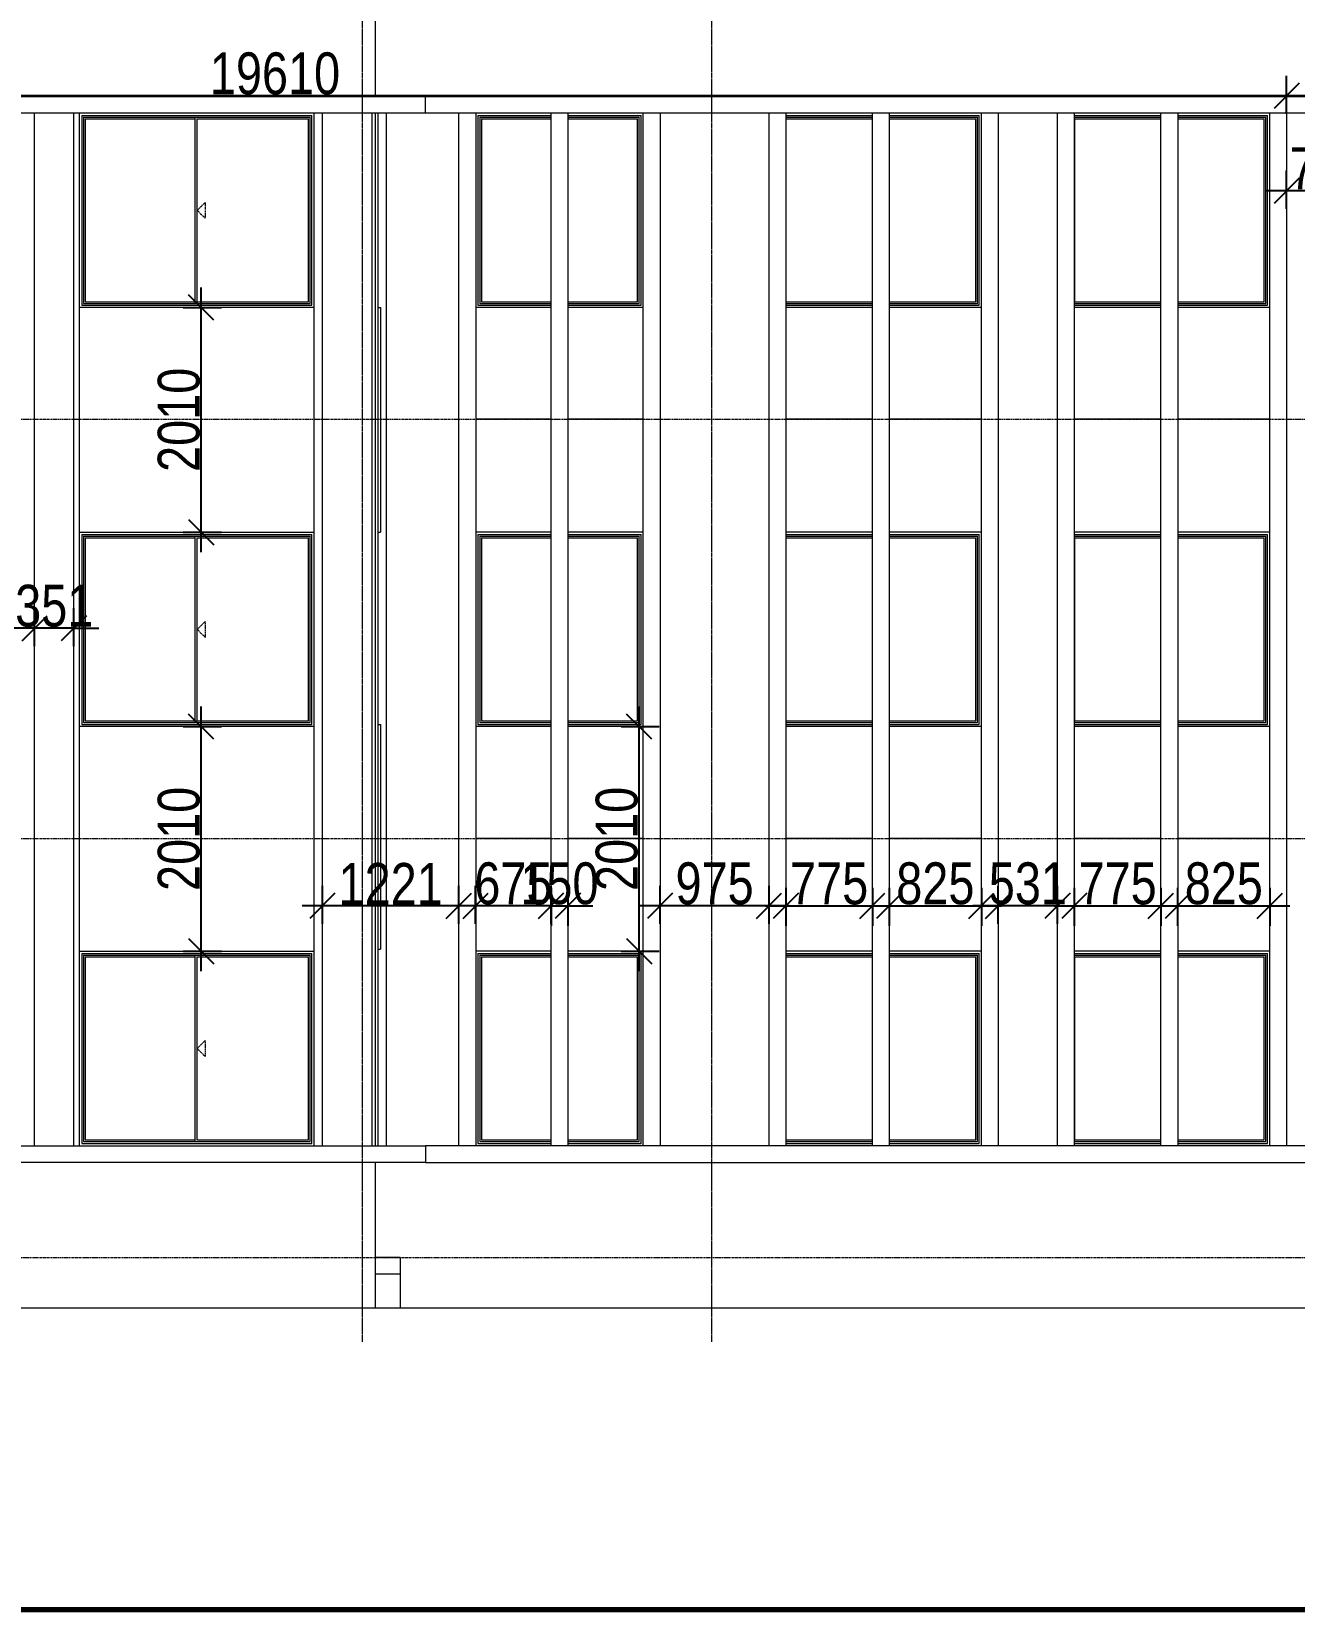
# Model space of a CAD drawing. Header units: millimetres. Extents: x -35190 to 411743, y -233114 to 23872.
# Drawn here: x -15914 to -4615, y -166409 to -152289 of the extents above; entities that cross this region are included whole.
import ezdxf

# ---------------------------------------------------------------- set-up
doc = ezdxf.new("R2010")
doc.units = ezdxf.units.MM
doc.linetypes.add('Centre', pattern=[31.75, 6.35, -4.7625, 15.875, -4.7625])
doc.linetypes.add('Grid Line', pattern=[22.225, 12.7, -3.175, 3.175, -3.175])
for name, color, linetype, lineweight in [('A-ANNO-DIMS', 211, 'Continuous', 9), ('A-DETL-WIDE', 214, 'Continuous', 70), ('A-FLOR', 192, 'Continuous', 18), ('A-FLOR-LEVL', 51, 'Continuous', 18), ('A-GLAZ', 151, 'Continuous', 18), ('A-WALL', 113, 'Continuous', 18), ('Q-CASE', 31, 'Continuous', 18), ('S-GRID', 1, 'Continuous', 9)]:
    doc.layers.add(name, color=color, linetype=linetype, lineweight=lineweight)
doc.styles.add('Arial_3', font='arial.ttf', dxfattribs={"width": 0.8, "height": 375})
doc.dimstyles.new('main_4_5mm', dxfattribs={"dimscale": 304.8, "dimtxt": 382.597275, "dimasz": 0.738189, "dimexe": 0.590551, "dimexo": 0.0625, "dimgap": 0.024606, "dimtad": 1, "dimdec": 0, "dimzin": 0, "dimdsep": 46, "dimtxsty": 'Arial_3', "dimblk1": 'OBLIQUE', "dimblk2": 'OBLIQUE', "dimsah": 1, "dimcen": 0.09, "dimdle": 0.590551, "dimazin": 0, "dimtfac": 1, "dimtdec": 4, "dimtix": 1, "dimtmove": 0, "dimatfit": 3, "dimfxl": 0.590551, "dimfxlon": 1, "dimtvp": 1, "dimtolj": 1, "dimtzin": 0, "dimarcsym": 2})

# ---------------------------------------------------------------- blocks, each defined once
blk = doc.blocks.new('Sliding - 2L - SL1_5 X 1_8-424779-North')
at = {"layer": 'A-GLAZ'}
for p, q in [((-29624, 3190), (-30299, 3190)), ((-30279, 3170), (-30279, 1470)), ((-30279, 3170), (-29624, 3170)), ((-30263, 3154), (-30263, 1486)), ((-30263, 3154), (-29624, 3154)), ((-30248, 3139), (-30248, 1501)), ((-30248, 3139), (-29624, 3139)), ((-28799, 3190), (-29474, 3190)), ((-29474, 3170), (-28819, 3170)), ((-29474, 3154), (-28835, 3154)), ((-29474, 3139), (-28850, 3139)), ((-28850, 1501), (-28850, 3139)), ((-28835, 1486), (-28835, 3154)), ((-28819, 1470), (-28819, 3170)), ((-30279, 1470), (-29624, 1470)), ((-30263, 1486), (-29624, 1486)), ((-30248, 1501), (-29624, 1501)), ((-29474, 1501), (-28850, 1501)), ((-29474, 1486), (-28835, 1486)), ((-29474, 1470), (-28819, 1470))]:
    blk.add_line(p, q, dxfattribs=at)
blk = doc.blocks.new('Sliding - 2L - SL1_8 X 1_8-V4-North')
at = {"layer": 'A-GLAZ'}
for p, q in [((-26749, 3190), (-27524, 3190)), ((-27524, 3170), (-26749, 3170)), ((-27524, 3154), (-26749, 3154)), ((-27523, 3139), (-27523, 1501)), ((-27523, 3139), (-26749, 3139)), ((-25774, 3190), (-26599, 3190)), ((-26599, 3170), (-25794, 3170)), ((-26599, 3154), (-25810, 3154)), ((-26599, 3139), (-25825, 3139)), ((-25825, 1501), (-25825, 3139)), ((-25810, 1486), (-25810, 3154)), ((-25794, 1470), (-25794, 3170)), ((-27524, 1486), (-26749, 1486)), ((-27524, 1470), (-26749, 1470)), ((-27523, 1501), (-26749, 1501)), ((-26599, 1501), (-25825, 1501)), ((-26599, 1486), (-25810, 1486)), ((-26599, 1470), (-25794, 1470))]:
    blk.add_line(p, q, dxfattribs=at)
blk = doc.blocks.new('Sliding - 2L - SL2_1 X 1_8-V1-North')
at = {"layer": 'A-GLAZ'}
for p, q in [((1066, 3170), (1066, 1470)), ((1066, 3170), (3126, 3170)), ((1082, 3154), (1082, 1486)), ((1082, 3154), (3110, 3154)), ((1097, 3139), (1097, 1501)), ((1097, 3139), (2081, 3139)), ((2081, 1486), (2081, 3154)), ((2081, 1501), (2081, 3139)), ((2096, 3139), (2096, 1501)), ((2096, 3139), (3095, 3139)), ((3095, 1501), (3095, 3139)), ((3110, 1486), (3110, 3154)), ((3126, 1470), (3126, 3170)), ((1066, 1470), (3126, 1470)), ((1082, 1486), (3110, 1486)), ((1097, 1501), (2081, 1501)), ((2096, 1501), (3095, 1501))]:
    blk.add_line(p, q, dxfattribs=at)
at = {"layer": 'A-GLAZ', "linetype": 'Centre'}
for p, q in [((2100, 2320), (2171, 2391)), ((2100, 2320), (2171, 2249)), ((2171, 2391), (2171, 2249))]:
    blk.add_line(p, q, dxfattribs=at)
blk = doc.blocks.new('Sliding - 2L - SL1_5 X 1_8-V16-North')
at = {"layer": 'A-GLAZ'}
for p, q in [((-29624, 6940), (-30299, 6940)), ((-30279, 6920), (-30279, 5220)), ((-30279, 6920), (-29624, 6920)), ((-28799, 6940), (-29474, 6940)), ((-29474, 6920), (-28819, 6920)), ((-28819, 5220), (-28819, 6920)), ((-30263, 6904), (-30263, 5236)), ((-30263, 6904), (-29624, 6904)), ((-30248, 6889), (-30248, 5251)), ((-30248, 6889), (-29624, 6889)), ((-29474, 6904), (-28835, 6904)), ((-29474, 6889), (-28850, 6889)), ((-28850, 5251), (-28850, 6889)), ((-28835, 5236), (-28835, 6904)), ((-30263, 5236), (-29624, 5236)), ((-30248, 5251), (-29624, 5251)), ((-29474, 5251), (-28850, 5251)), ((-29474, 5236), (-28835, 5236)), ((-29624, 5200), (-30299, 5200)), ((-30279, 5220), (-29624, 5220)), ((-29474, 5220), (-28819, 5220)), ((-28799, 5200), (-29474, 5200))]:
    blk.add_line(p, q, dxfattribs=at)
blk = doc.blocks.new('Sliding - 2L - SL1_8 X 1_8-V17-North')
at = {"layer": 'A-GLAZ'}
for p, q in [((-26749, 6940), (-27524, 6940)), ((-27524, 6920), (-26749, 6920)), ((-25774, 6940), (-26599, 6940)), ((-26599, 6920), (-25794, 6920)), ((-25794, 5220), (-25794, 6920)), ((-27524, 6904), (-26749, 6904)), ((-27523, 6889), (-27523, 5251)), ((-27523, 6889), (-26749, 6889)), ((-26599, 6904), (-25810, 6904)), ((-26599, 6889), (-25825, 6889)), ((-25825, 5251), (-25825, 6889)), ((-25810, 5236), (-25810, 6904)), ((-27523, 5251), (-26749, 5251)), ((-27523, 5236), (-26749, 5236)), ((-26599, 5251), (-25825, 5251)), ((-26599, 5236), (-25810, 5236)), ((-27523, 5220), (-26749, 5220)), ((-26749, 5200), (-27523, 5200)), ((-26599, 5220), (-25794, 5220)), ((-25774, 5200), (-26599, 5200))]:
    blk.add_line(p, q, dxfattribs=at)
blk = doc.blocks.new('Sliding - 2L - SL1_8 X 1_8-V18-North')
at = {"layer": 'A-GLAZ'}
for p, q in [((-24168, 6940), (-24943, 6940)), ((-24943, 6920), (-24168, 6920)), ((-23193, 6940), (-24018, 6940)), ((-24018, 6920), (-23213, 6920)), ((-23213, 5220), (-23213, 6920)), ((-24943, 6904), (-24168, 6904)), ((-24942, 6889), (-24942, 5251)), ((-24942, 6889), (-24168, 6889)), ((-24018, 6904), (-23229, 6904)), ((-24018, 6889), (-23244, 6889)), ((-23244, 5251), (-23244, 6889)), ((-23229, 5236), (-23229, 6904)), ((-24943, 5236), (-24168, 5236)), ((-24942, 5251), (-24168, 5251)), ((-24018, 5251), (-23244, 5251)), ((-24018, 5236), (-23229, 5236)), ((-24943, 5220), (-24168, 5220)), ((-24168, 5200), (-24943, 5200)), ((-24018, 5220), (-23213, 5220)), ((-23193, 5200), (-24018, 5200))]:
    blk.add_line(p, q, dxfattribs=at)
blk = doc.blocks.new('Sliding - 2L - SL1_5 X 1_8-V30-North')
at = {"layer": 'A-GLAZ'}
for p, q in [((-30279, 10670), (-30279, 8970)), ((-30279, 10670), (-29624, 10670)), ((-30263, 10654), (-30263, 8986)), ((-30263, 10654), (-29624, 10654)), ((-30248, 10639), (-30248, 9001)), ((-30248, 10639), (-29624, 10639)), ((-29474, 10670), (-28819, 10670)), ((-29474, 10654), (-28835, 10654)), ((-29474, 10639), (-28850, 10639)), ((-28850, 9001), (-28850, 10639)), ((-28835, 8986), (-28835, 10654)), ((-28819, 8970), (-28819, 10670)), ((-29624, 8950), (-30299, 8950)), ((-30279, 8970), (-29624, 8970)), ((-30263, 8986), (-29624, 8986)), ((-30248, 9001), (-29624, 9001)), ((-29474, 9001), (-28850, 9001)), ((-29474, 8986), (-28835, 8986)), ((-29474, 8970), (-28819, 8970)), ((-28799, 8950), (-29474, 8950))]:
    blk.add_line(p, q, dxfattribs=at)
blk = doc.blocks.new('Sliding - 2L - SL1_8 X 1_8-V31-North')
at = {"layer": 'A-GLAZ'}
for p, q in [((-27524, 10670), (-26749, 10670)), ((-27524, 10654), (-26749, 10654)), ((-27523, 10639), (-27523, 9001)), ((-27523, 10639), (-26749, 10639)), ((-26599, 10670), (-25794, 10670)), ((-26599, 10654), (-25810, 10654)), ((-26599, 10639), (-25825, 10639)), ((-25825, 9001), (-25825, 10639)), ((-25810, 8986), (-25810, 10654)), ((-25794, 8970), (-25794, 10670)), ((-27524, 8986), (-26749, 8986)), ((-27524, 8970), (-26749, 8970)), ((-26749, 8950), (-27524, 8950)), ((-27523, 9001), (-26749, 9001)), ((-26599, 9001), (-25825, 9001)), ((-26599, 8986), (-25810, 8986)), ((-26599, 8970), (-25794, 8970)), ((-25774, 8950), (-26599, 8950))]:
    blk.add_line(p, q, dxfattribs=at)
blk = doc.blocks.new('Casework 1 - Casework 1-478824-North')
at = {"layer": 'Q-CASE'}
for p, q in [((-41899, 10840), (-30749, 10840)), ((-30749, 10840), (-22289, 10840)), ((-30749, 10690), (-30749, 10840)), ((-30749, 10690), (-41899, 10690)), ((-34245, 1450), (-34245, 10690)), ((-33894, 1450), (-33894, 10690)), ((-33844, 1450), (-33844, 10690)), ((-31744, 1450), (-31744, 10690)), ((-31670, 1450), (-31670, 10690)), ((-31224, 1450), (-31224, 10690)), ((-31174, 10690), (-31174, 1450)), ((-31099, 10690), (-31099, 1450)), ((-22289, 10690), (-30749, 10690)), ((-31744, 8950), (-33844, 8950)), ((-31174, 8950), (-31149, 8950)), ((-31149, 8950), (-31149, 6940)), ((-33844, 6940), (-31744, 6940)), ((-31174, 6940), (-31149, 6940)), ((-31744, 5200), (-33844, 5200)), ((-31174, 5220), (-31149, 5220)), ((-31149, 5220), (-31149, 3210)), ((-33844, 3190), (-31744, 3190)), ((-31174, 3210), (-31149, 3210)), ((-41899, 1450), (-30749, 1450)), ((-22274, 1450), (-30749, 1450)), ((-30749, 1450), (-30749, 1300)), ((-30749, 1300), (-41899, 1300)), ((-30749, 1300), (-22274, 1300))]:
    blk.add_line(p, q, dxfattribs=at)
blk = doc.blocks.new('_Oblique')
at = {"color": 0, "linetype": 'ByBlock', "lineweight": -2}
blk.add_line((-0.5, -0.5), (0.5, 0.5), dxfattribs=at)
blk = doc.blocks.new('*D1920')
at = {"layer": 'A-ANNO-DIMS', "color": 0, "lineweight": -2, "transparency": 16777216}
for p, q in [((-15887, -157790), (-15887, -157449)), ((-15536, -157790), (-15536, -157449)), ((-15887, -157629), (-16112, -157629)), ((-15536, -157629), (-15887, -157629)), ((-15536, -157629), (-15311, -157629))]:
    blk.add_line(p, q, dxfattribs=at)
at = {"layer": 'Defpoints', "color": 0, "transparency": 16777216}
for p in [(-15887, -157629), (-15887, -157809), (-15536, -157809)]:
    blk.add_point(p, dxfattribs=at)
at = {"layer": 'A-ANNO-DIMS', "color": 0, "lineweight": -2, "transparency": 16777216, "xscale": 224.9999999999999, "yscale": 224.9999999999999, "zscale": 224.9999999999999}
blk.add_blockref('_Oblique', (-15887, -157629), dxfattribs=at)
at = {"layer": 'A-ANNO-DIMS', "color": 0, "lineweight": -2, "transparency": 16777216, "xscale": 224.9999999999999, "yscale": 224.9999999999999, "zscale": 224.9999999999999, "rotation": 180}
blk.add_blockref('_Oblique', (-15536, -157629), dxfattribs=at)
at = {"layer": 'A-ANNO-DIMS', "color": 0, "transparency": 16777216, "insert": (-15711, -157430), "char_height": 375, "width": 743.77, "attachment_point": 5, "style": 'Arial_3'}
blk.add_mtext('\\A1;351', dxfattribs=at)
blk = doc.blocks.new('*D1921')
at = {"layer": 'A-ANNO-DIMS', "color": 0, "lineweight": -2, "transparency": 16777216}
for p, q in [((-14396, -156949), (-14396, -154579)), ((-14557, -154759), (-14216, -154759)), ((-14557, -156769), (-14216, -156769))]:
    blk.add_line(p, q, dxfattribs=at)
at = {"layer": 'Defpoints', "color": 0, "transparency": 16777216}
for p in [(-14576, -154759), (-14396, -154759), (-14576, -156769)]:
    blk.add_point(p, dxfattribs=at)
at = {"layer": 'A-ANNO-DIMS', "color": 0, "lineweight": -2, "transparency": 16777216, "xscale": 224.9999999999999, "yscale": 224.9999999999999, "zscale": 224.9999999999999}
for p, rotation in [((-14396, -154759), 90), ((-14396, -156769), 270)]:
    blk.add_blockref('_Oblique', p, dxfattribs=dict(at, rotation=rotation))
at = {"layer": 'A-ANNO-DIMS', "color": 0, "transparency": 16777216, "insert": (-14595, -155764), "char_height": 375, "width": 991.69, "attachment_point": 5, "rotation": 90, "style": 'Arial_3'}
blk.add_mtext('\\A1;2010', dxfattribs=at)
blk = doc.blocks.new('*D1923')
at = {"layer": 'A-ANNO-DIMS', "color": 0, "lineweight": -2, "transparency": 16777216}
for p, q in [((-14396, -160699), (-14396, -158329)), ((-14557, -158509), (-14216, -158509)), ((-14557, -160519), (-14216, -160519))]:
    blk.add_line(p, q, dxfattribs=at)
at = {"layer": 'Defpoints', "color": 0, "transparency": 16777216}
for p in [(-14576, -158509), (-14396, -158509), (-14576, -160519)]:
    blk.add_point(p, dxfattribs=at)
at = {"layer": 'A-ANNO-DIMS', "color": 0, "lineweight": -2, "transparency": 16777216, "xscale": 224.9999999999999, "yscale": 224.9999999999999, "zscale": 224.9999999999999}
for p, rotation in [((-14396, -158509), 90), ((-14396, -160519), 270)]:
    blk.add_blockref('_Oblique', p, dxfattribs=dict(at, rotation=rotation))
at = {"layer": 'A-ANNO-DIMS', "color": 0, "transparency": 16777216, "insert": (-14595, -159514), "char_height": 375, "width": 991.69, "attachment_point": 5, "rotation": 90, "style": 'Arial_3'}
blk.add_mtext('\\A1;2010', dxfattribs=at)
blk = doc.blocks.new('*D1926')
at = {"layer": 'A-ANNO-DIMS', "color": 0, "lineweight": -2, "transparency": 16777216}
for p, q in [((-13312, -160274), (-13312, -159933)), ((-12091, -160274), (-12091, -159933)), ((-11911, -160113), (-13492, -160113))]:
    blk.add_line(p, q, dxfattribs=at)
at = {"layer": 'Defpoints', "color": 0, "transparency": 16777216}
for p in [(-13312, -160113), (-13312, -160293), (-12091, -160293)]:
    blk.add_point(p, dxfattribs=at)
at = {"layer": 'A-ANNO-DIMS', "color": 0, "lineweight": -2, "transparency": 16777216, "xscale": 224.9999999999999, "yscale": 224.9999999999999, "zscale": 224.9999999999999, "rotation": 180}
blk.add_blockref('_Oblique', (-13312, -160113), dxfattribs=at)
at = {"layer": 'A-ANNO-DIMS', "color": 0, "lineweight": -2, "transparency": 16777216, "xscale": 224.9999999999999, "yscale": 224.9999999999999, "zscale": 224.9999999999999}
blk.add_blockref('_Oblique', (-12091, -160113), dxfattribs=at)
at = {"layer": 'A-ANNO-DIMS', "color": 0, "transparency": 16777216, "insert": (-12701, -159917), "char_height": 375, "width": 991.69, "attachment_point": 5, "style": 'Arial_3'}
blk.add_mtext('\\A1;1221', dxfattribs=at)
blk = doc.blocks.new('*D1927')
at = {"layer": 'A-ANNO-DIMS', "color": 0, "lineweight": -2, "transparency": 16777216}
for p, q in [((-11941, -160274), (-11941, -159933)), ((-11266, -160274), (-11266, -159933)), ((-11941, -160113), (-12166, -160113)), ((-11266, -160113), (-11941, -160113)), ((-11266, -160113), (-11041, -160113))]:
    blk.add_line(p, q, dxfattribs=at)
at = {"layer": 'Defpoints', "color": 0, "transparency": 16777216}
for p in [(-11941, -160113), (-11941, -160293), (-11266, -160293)]:
    blk.add_point(p, dxfattribs=at)
at = {"layer": 'A-ANNO-DIMS', "color": 0, "lineweight": -2, "transparency": 16777216, "xscale": 224.9999999999999, "yscale": 224.9999999999999, "zscale": 224.9999999999999}
blk.add_blockref('_Oblique', (-11941, -160113), dxfattribs=at)
at = {"layer": 'A-ANNO-DIMS', "color": 0, "lineweight": -2, "transparency": 16777216, "xscale": 224.9999999999999, "yscale": 224.9999999999999, "zscale": 224.9999999999999, "rotation": 180}
blk.add_blockref('_Oblique', (-11266, -160113), dxfattribs=at)
at = {"layer": 'A-ANNO-DIMS', "color": 0, "transparency": 16777216, "insert": (-11603, -159914), "char_height": 375, "width": 743.77, "attachment_point": 5, "style": 'Arial_3'}
blk.add_mtext('\\A1;675', dxfattribs=at)
blk = doc.blocks.new('*D1928')
at = {"layer": 'A-ANNO-DIMS', "color": 0, "lineweight": -2, "transparency": 16777216}
for p, q in [((-10478, -160699), (-10478, -158329)), ((-10639, -158509), (-10298, -158509)), ((-10639, -160519), (-10298, -160519))]:
    blk.add_line(p, q, dxfattribs=at)
at = {"layer": 'Defpoints', "color": 0, "transparency": 16777216}
for p in [(-10658, -158509), (-10478, -158509), (-10658, -160519)]:
    blk.add_point(p, dxfattribs=at)
at = {"layer": 'A-ANNO-DIMS', "color": 0, "lineweight": -2, "transparency": 16777216, "xscale": 224.9999999999999, "yscale": 224.9999999999999, "zscale": 224.9999999999999}
for p, rotation in [((-10478, -158509), 90), ((-10478, -160519), 270)]:
    blk.add_blockref('_Oblique', p, dxfattribs=dict(at, rotation=rotation))
at = {"layer": 'A-ANNO-DIMS', "color": 0, "transparency": 16777216, "insert": (-10677, -159514), "char_height": 375, "width": 991.69, "attachment_point": 5, "rotation": 90, "style": 'Arial_3'}
blk.add_mtext('\\A1;2010', dxfattribs=at)
blk = doc.blocks.new('*D1929')
at = {"layer": 'A-ANNO-DIMS', "color": 0, "lineweight": -2, "transparency": 16777216}
for p, q in [((-10291, -160274), (-10291, -159933)), ((-9316, -160274), (-9316, -159933)), ((-9136, -160113), (-10471, -160113))]:
    blk.add_line(p, q, dxfattribs=at)
at = {"layer": 'Defpoints', "color": 0, "transparency": 16777216}
for p in [(-10291, -160113), (-10291, -160293), (-9316, -160293)]:
    blk.add_point(p, dxfattribs=at)
at = {"layer": 'A-ANNO-DIMS', "color": 0, "lineweight": -2, "transparency": 16777216, "xscale": 224.9999999999999, "yscale": 224.9999999999999, "zscale": 224.9999999999999, "rotation": 180}
blk.add_blockref('_Oblique', (-10291, -160113), dxfattribs=at)
at = {"layer": 'A-ANNO-DIMS', "color": 0, "lineweight": -2, "transparency": 16777216, "xscale": 224.9999999999999, "yscale": 224.9999999999999, "zscale": 224.9999999999999}
blk.add_blockref('_Oblique', (-9316, -160113), dxfattribs=at)
at = {"layer": 'A-ANNO-DIMS', "color": 0, "transparency": 16777216, "insert": (-9803, -159914), "char_height": 375, "width": 743.77, "attachment_point": 5, "style": 'Arial_3'}
blk.add_mtext('\\A1;975', dxfattribs=at)
blk = doc.blocks.new('*D1930')
at = {"layer": 'A-ANNO-DIMS', "color": 0, "lineweight": -2, "transparency": 16777216}
for p, q in [((-7266, -160274), (-7266, -159933)), ((-6735, -160274), (-6735, -159933)), ((-7266, -160113), (-7491, -160113)), ((-6735, -160113), (-7266, -160113)), ((-6735, -160113), (-6510, -160113))]:
    blk.add_line(p, q, dxfattribs=at)
at = {"layer": 'Defpoints', "color": 0, "transparency": 16777216}
for p in [(-7266, -160113), (-7266, -160293), (-6735, -160293)]:
    blk.add_point(p, dxfattribs=at)
at = {"layer": 'A-ANNO-DIMS', "color": 0, "lineweight": -2, "transparency": 16777216, "xscale": 224.9999999999999, "yscale": 224.9999999999999, "zscale": 224.9999999999999}
blk.add_blockref('_Oblique', (-7266, -160113), dxfattribs=at)
at = {"layer": 'A-ANNO-DIMS', "color": 0, "lineweight": -2, "transparency": 16777216, "xscale": 224.9999999999999, "yscale": 224.9999999999999, "zscale": 224.9999999999999, "rotation": 180}
blk.add_blockref('_Oblique', (-6735, -160113), dxfattribs=at)
at = {"layer": 'A-ANNO-DIMS', "color": 0, "transparency": 16777216, "insert": (-7000, -159914), "char_height": 375, "width": 743.77, "attachment_point": 5, "style": 'Arial_3'}
blk.add_mtext('\\A1;531', dxfattribs=at)
blk = doc.blocks.new('*D1841')
at = {"layer": 'A-ANNO-DIMS', "color": 0, "lineweight": -2, "transparency": 16777216}
for p, q in [((-4685, -153025), (-4685, -152685)), ((-2743, -153025), (-2743, -152685)), ((-2563, -152865), (-4865, -152865))]:
    blk.add_line(p, q, dxfattribs=at)
at = {"layer": 'Defpoints', "color": 0, "transparency": 16777216}
for p in [(-4685, -152865), (-4685, -153045), (-2743, -153045)]:
    blk.add_point(p, dxfattribs=at)
at = {"layer": 'A-ANNO-DIMS', "color": 0, "lineweight": -2, "transparency": 16777216, "xscale": 224.9999999999999, "yscale": 224.9999999999999, "zscale": 224.9999999999999, "rotation": 180}
blk.add_blockref('_Oblique', (-4685, -152865), dxfattribs=at)
at = {"layer": 'A-ANNO-DIMS', "color": 0, "lineweight": -2, "transparency": 16777216, "xscale": 224.9999999999999, "yscale": 224.9999999999999, "zscale": 224.9999999999999}
blk.add_blockref('_Oblique', (-2743, -152865), dxfattribs=at)
at = {"layer": 'A-ANNO-DIMS', "color": 0, "transparency": 16777216, "insert": (-3714, -152666), "char_height": 375, "width": 991.69, "attachment_point": 5, "style": 'Arial_3'}
blk.add_mtext('\\A1;1942', dxfattribs=at)
blk = doc.blocks.new('*D1852')
at = {"layer": 'A-ANNO-DIMS', "color": 0, "lineweight": -2, "transparency": 16777216}
for p, q in [((-4685, -153875), (-4685, -153534)), ((-3931, -153553), (-3931, -153894)), ((-3751, -153714), (-4865, -153714))]:
    blk.add_line(p, q, dxfattribs=at)
at = {"layer": 'Defpoints', "color": 0, "transparency": 16777216}
for p in [(-3931, -153534), (-4685, -153714), (-4685, -153894)]:
    blk.add_point(p, dxfattribs=at)
at = {"layer": 'A-ANNO-DIMS', "color": 0, "lineweight": -2, "transparency": 16777216, "xscale": 224.9999999999999, "yscale": 224.9999999999999, "zscale": 224.9999999999999, "rotation": 180}
blk.add_blockref('_Oblique', (-4685, -153714), dxfattribs=at)
at = {"layer": 'A-ANNO-DIMS', "color": 0, "lineweight": -2, "transparency": 16777216, "xscale": 224.9999999999999, "yscale": 224.9999999999999, "zscale": 224.9999999999999}
blk.add_blockref('_Oblique', (-3931, -153714), dxfattribs=at)
at = {"layer": 'A-ANNO-DIMS', "color": 0, "transparency": 16777216, "insert": (-4308, -153515), "char_height": 375, "width": 743.77, "attachment_point": 5, "style": 'Arial_3'}
blk.add_mtext('\\A1;754', dxfattribs=at)
blk = doc.blocks.new('*D1853')
at = {"layer": 'A-ANNO-DIMS', "color": 0, "lineweight": -2, "transparency": 16777216}
for p, q in [((-23541, -153025), (-23541, -152685)), ((-3931, -153025), (-3931, -152685)), ((-3751, -152865), (-23721, -152865))]:
    blk.add_line(p, q, dxfattribs=at)
at = {"layer": 'Defpoints', "color": 0, "transparency": 16777216}
for p in [(-23541, -152865), (-23541, -153045), (-3931, -153045)]:
    blk.add_point(p, dxfattribs=at)
at = {"layer": 'A-ANNO-DIMS', "color": 0, "lineweight": -2, "transparency": 16777216, "xscale": 224.9999999999999, "yscale": 224.9999999999999, "zscale": 224.9999999999999, "rotation": 180}
blk.add_blockref('_Oblique', (-23541, -152865), dxfattribs=at)
at = {"layer": 'A-ANNO-DIMS', "color": 0, "lineweight": -2, "transparency": 16777216, "xscale": 224.9999999999999, "yscale": 224.9999999999999, "zscale": 224.9999999999999}
blk.add_blockref('_Oblique', (-3931, -152865), dxfattribs=at)
at = {"layer": 'A-ANNO-DIMS', "color": 0, "transparency": 16777216, "insert": (-13736, -152666), "char_height": 375, "width": 1239.62, "attachment_point": 5, "style": 'Arial_3'}
blk.add_mtext('\\A1;19610', dxfattribs=at)
blk = doc.blocks.new('*D1854')
at = {"layer": 'A-ANNO-DIMS', "color": 0, "lineweight": -2, "transparency": 16777216}
for p, q in [((-5660, -159952), (-5660, -160293)), ((-4835, -159952), (-4835, -160293)), ((-5840, -160113), (-4655, -160113))]:
    blk.add_line(p, q, dxfattribs=at)
at = {"layer": 'Defpoints', "color": 0, "transparency": 16777216}
for p in [(-5660, -159933), (-4835, -159933), (-4835, -160113)]:
    blk.add_point(p, dxfattribs=at)
at = {"layer": 'A-ANNO-DIMS', "color": 0, "lineweight": -2, "transparency": 16777216, "xscale": 224.9999999999999, "yscale": 224.9999999999999, "zscale": 224.9999999999999, "rotation": 180}
blk.add_blockref('_Oblique', (-5660, -160113), dxfattribs=at)
at = {"layer": 'A-ANNO-DIMS', "color": 0, "lineweight": -2, "transparency": 16777216, "xscale": 224.9999999999999, "yscale": 224.9999999999999, "zscale": 224.9999999999999}
blk.add_blockref('_Oblique', (-4835, -160113), dxfattribs=at)
at = {"layer": 'A-ANNO-DIMS', "color": 0, "transparency": 16777216, "insert": (-5247, -159914), "char_height": 375, "width": 743.77, "attachment_point": 5, "style": 'Arial_3'}
blk.add_mtext('\\A1;825', dxfattribs=at)
blk = doc.blocks.new('*D1855')
at = {"layer": 'A-ANNO-DIMS', "color": 0, "lineweight": -2, "transparency": 16777216}
for p, q in [((-6585, -159952), (-6585, -160293)), ((-5810, -159952), (-5810, -160293)), ((-6765, -160113), (-5630, -160113))]:
    blk.add_line(p, q, dxfattribs=at)
at = {"layer": 'Defpoints', "color": 0, "transparency": 16777216}
for p in [(-6585, -159933), (-5810, -159933), (-5810, -160113)]:
    blk.add_point(p, dxfattribs=at)
at = {"layer": 'A-ANNO-DIMS', "color": 0, "lineweight": -2, "transparency": 16777216, "xscale": 224.9999999999999, "yscale": 224.9999999999999, "zscale": 224.9999999999999, "rotation": 180}
blk.add_blockref('_Oblique', (-6585, -160113), dxfattribs=at)
at = {"layer": 'A-ANNO-DIMS', "color": 0, "lineweight": -2, "transparency": 16777216, "xscale": 224.9999999999999, "yscale": 224.9999999999999, "zscale": 224.9999999999999}
blk.add_blockref('_Oblique', (-5810, -160113), dxfattribs=at)
at = {"layer": 'A-ANNO-DIMS', "color": 0, "transparency": 16777216, "insert": (-6197, -159915), "char_height": 375, "width": 743.77, "attachment_point": 5, "style": 'Arial_3'}
blk.add_mtext('\\A1;775', dxfattribs=at)
blk = doc.blocks.new('*D1856')
at = {"layer": 'A-ANNO-DIMS', "color": 0, "lineweight": -2, "transparency": 16777216}
for p, q in [((-8241, -159952), (-8241, -160293)), ((-7416, -159952), (-7416, -160293)), ((-8421, -160113), (-7236, -160113))]:
    blk.add_line(p, q, dxfattribs=at)
at = {"layer": 'Defpoints', "color": 0, "transparency": 16777216}
for p in [(-8241, -159933), (-7416, -159933), (-7416, -160113)]:
    blk.add_point(p, dxfattribs=at)
at = {"layer": 'A-ANNO-DIMS', "color": 0, "lineweight": -2, "transparency": 16777216, "xscale": 224.9999999999999, "yscale": 224.9999999999999, "zscale": 224.9999999999999, "rotation": 180}
blk.add_blockref('_Oblique', (-8241, -160113), dxfattribs=at)
at = {"layer": 'A-ANNO-DIMS', "color": 0, "lineweight": -2, "transparency": 16777216, "xscale": 224.9999999999999, "yscale": 224.9999999999999, "zscale": 224.9999999999999}
blk.add_blockref('_Oblique', (-7416, -160113), dxfattribs=at)
at = {"layer": 'A-ANNO-DIMS', "color": 0, "transparency": 16777216, "insert": (-7828, -159914), "char_height": 375, "width": 743.77, "attachment_point": 5, "style": 'Arial_3'}
blk.add_mtext('\\A1;825', dxfattribs=at)
blk = doc.blocks.new('*D1857')
at = {"layer": 'A-ANNO-DIMS', "color": 0, "lineweight": -2, "transparency": 16777216}
for p, q in [((-9166, -159952), (-9166, -160293)), ((-8391, -159952), (-8391, -160293)), ((-9346, -160113), (-8211, -160113))]:
    blk.add_line(p, q, dxfattribs=at)
at = {"layer": 'Defpoints', "color": 0, "transparency": 16777216}
for p in [(-9166, -159933), (-8391, -159933), (-8391, -160113)]:
    blk.add_point(p, dxfattribs=at)
at = {"layer": 'A-ANNO-DIMS', "color": 0, "lineweight": -2, "transparency": 16777216, "xscale": 224.9999999999999, "yscale": 224.9999999999999, "zscale": 224.9999999999999, "rotation": 180}
blk.add_blockref('_Oblique', (-9166, -160113), dxfattribs=at)
at = {"layer": 'A-ANNO-DIMS', "color": 0, "lineweight": -2, "transparency": 16777216, "xscale": 224.9999999999999, "yscale": 224.9999999999999, "zscale": 224.9999999999999}
blk.add_blockref('_Oblique', (-8391, -160113), dxfattribs=at)
at = {"layer": 'A-ANNO-DIMS', "color": 0, "transparency": 16777216, "insert": (-8778, -159915), "char_height": 375, "width": 743.77, "attachment_point": 5, "style": 'Arial_3'}
blk.add_mtext('\\A1;775', dxfattribs=at)
blk = doc.blocks.new('*D1858')
at = {"layer": 'A-ANNO-DIMS', "color": 0, "lineweight": -2, "transparency": 16777216}
for p, q in [((-11266, -159952), (-11266, -160293)), ((-11116, -159952), (-11116, -160293)), ((-11266, -160113), (-11491, -160113)), ((-11266, -160113), (-11116, -160113)), ((-11116, -160113), (-10891, -160113))]:
    blk.add_line(p, q, dxfattribs=at)
at = {"layer": 'Defpoints', "color": 0, "transparency": 16777216}
for p in [(-11266, -159933), (-11116, -159933), (-11116, -160113)]:
    blk.add_point(p, dxfattribs=at)
at = {"layer": 'A-ANNO-DIMS', "color": 0, "lineweight": -2, "transparency": 16777216, "xscale": 224.9999999999999, "yscale": 224.9999999999999, "zscale": 224.9999999999999}
blk.add_blockref('_Oblique', (-11266, -160113), dxfattribs=at)
at = {"layer": 'A-ANNO-DIMS', "color": 0, "lineweight": -2, "transparency": 16777216, "xscale": 224.9999999999999, "yscale": 224.9999999999999, "zscale": 224.9999999999999, "rotation": 180}
blk.add_blockref('_Oblique', (-11116, -160113), dxfattribs=at)
at = {"layer": 'A-ANNO-DIMS', "color": 0, "transparency": 16777216, "insert": (-11191, -159914), "char_height": 375, "width": 743.77, "attachment_point": 5, "style": 'Arial_3'}
blk.add_mtext('\\A1;150', dxfattribs=at)

msp = doc.modelspace()

# ---------------------------------------------------------------- linework, layer by layer
at = {"layer": 'A-DETL-WIDE'}
msp.add_line((-29351.3, -166409.2), (37761.3, -166409.2), dxfattribs=at)
at = {"layer": 'A-FLOR'}
msp.add_line((-12615.6, -163409.2), (-12840.6, -163409.2), dxfattribs=at)
at = {"layer": 'A-FLOR-LEVL', "linetype": 'Centre', "lineweight": 9}
for p, q in [((-28199.5, -155759.2), (36935.1, -155759.2)), ((-28199.5, -159509.2), (36935.1, -159509.2)), ((-28199.5, -163259.2), (36935.1, -163259.2)), ((-28199.5, -163709.2), (36935.1, -163709.2))]:
    msp.add_line(p, q, dxfattribs=at)
at = {"layer": 'A-WALL'}
for p, q in [((-12840.6, -149759.2), (-12840.6, -152869.2)), ((-12840.6, -153019.2), (-12840.6, -162259.2)), ((-12090.6, -162259.2), (-12090.6, -153019.2)), ((-11940.6, -153019.2), (-12090.6, -153019.2)), ((-11940.6, -153019.2), (-11940.6, -162259.2)), ((-11265.6, -162259.2), (-11265.6, -153019.2)), ((-11115.6, -153019.2), (-11265.6, -153019.2)), ((-11115.6, -153019.2), (-11115.6, -162259.2)), ((-10440.6, -162259.2), (-10440.6, -153019.2)), ((-10290.6, -153019.2), (-10440.6, -153019.2)), ((-10290.6, -153019.2), (-10290.6, -162259.2)), ((-9315.6, -162259.2), (-9315.6, -153019.2)), ((-9165.6, -153019.2), (-9315.6, -153019.2)), ((-9165.6, -153019.2), (-9165.6, -162259.2)), ((-8390.6, -162259.2), (-8390.6, -153019.2)), ((-8240.6, -153019.2), (-8390.6, -153019.2)), ((-8240.6, -153019.2), (-8240.6, -162259.2)), ((-7415.6, -162259.2), (-7415.6, -153019.2)), ((-7265.6, -153019.2), (-7415.6, -153019.2)), ((-7265.6, -153019.2), (-7265.6, -162259.2)), ((-6734.6, -162259.2), (-6734.6, -153019.2)), ((-6584.6, -153019.2), (-6734.6, -153019.2)), ((-6584.6, -153019.2), (-6584.6, -162259.2)), ((-5809.6, -162259.2), (-5809.6, -153019.2)), ((-5659.6, -153019.2), (-5809.6, -153019.2)), ((-5659.6, -153019.2), (-5659.6, -162259.2)), ((-4834.6, -162259.2), (-4834.6, -153019.2)), ((-4684.6, -153019.2), (-4834.6, -153019.2)), ((-4684.6, -153019.2), (-4684.6, -162259.2)), ((-12865.6, -155759.2), (-12840.6, -155759.2)), ((-11265.6, -155759.2), (-11940.6, -155759.2)), ((-10440.6, -155759.2), (-11115.6, -155759.2)), ((-8390.6, -155759.2), (-9165.6, -155759.2)), ((-7415.6, -155759.2), (-8240.6, -155759.2)), ((-5809.6, -155759.2), (-6584.6, -155759.2)), ((-4834.6, -155759.2), (-5659.6, -155759.2)), ((-11265.6, -159509.2), (-11940.6, -159509.2)), ((-10440.6, -159509.2), (-11115.6, -159509.2)), ((-8390.6, -159509.2), (-9165.1, -159509.2)), ((-7415.6, -159509.2), (-8240.6, -159509.2)), ((-5809.6, -159509.2), (-6584.6, -159509.2)), ((-4834.6, -159509.2), (-5659.6, -159509.2)), ((-11940.6, -162259.2), (-12090.6, -162259.2)), ((-11115.6, -162259.2), (-11265.6, -162259.2)), ((-10290.6, -162259.2), (-10440.6, -162259.2)), ((-9165.6, -162259.2), (-9315.6, -162259.2)), ((-8240.6, -162259.2), (-8390.6, -162259.2)), ((-7265.6, -162259.2), (-7415.6, -162259.2)), ((-6584.6, -162259.2), (-6734.6, -162259.2)), ((-5659.6, -162259.2), (-5809.6, -162259.2)), ((-4684.6, -162259.2), (-4834.6, -162259.2)), ((-12840.6, -162409.2), (-12840.6, -163709.2)), ((-12615.6, -163259.2), (-12840.6, -163259.2)), ((-12615.6, -163259.2), (-12615.6, -163709.2)), ((-23090.6, -163709.2), (-12840.6, -163709.2)), ((-12840.6, -163709.2), (-3615.6, -163709.2))]:
    msp.add_line(p, q, dxfattribs=at)
at = {"layer": 'S-GRID', "linetype": 'Grid Line'}
for p, q in [((-12953.1, -164014), (-12953.1, -145580.7)), ((-9828.1, -164014), (-9828.1, -145580.7))]:
    msp.add_line(p, q, dxfattribs=at)

# ---------------------------------------------------------------- block references
at = {"layer": 'A-GLAZ', "linetype": 'Centre'}
for name, p in [('Sliding - 2L - SL2_1 X 1_8-V1-North', (-16531.7, -156209.2)), ('Sliding - 2L - SL1_5 X 1_8-V30-North', (18358.3, -163709.2)), ('Sliding - 2L - SL1_8 X 1_8-V31-North', (18358.3, -163709.2)), ('Sliding - 2L - SL1_8 X 1_8-V31-North', (20939.3, -163709.2)), ('Sliding - 2L - SL2_1 X 1_8-V1-North', (-16531.7, -159959.2)), ('Sliding - 2L - SL1_5 X 1_8-V16-North', (18358.3, -163709.2)), ('Sliding - 2L - SL1_8 X 1_8-V17-North', (18358.3, -163709.2)), ('Sliding - 2L - SL1_8 X 1_8-V18-North', (18358.3, -163709.2)), ('Sliding - 2L - SL2_1 X 1_8-V1-North', (-16531.7, -163709.2)), ('Sliding - 2L - SL1_5 X 1_8-424779-North', (18358.3, -163709.2)), ('Sliding - 2L - SL1_8 X 1_8-V4-North', (18358.3, -163709.2)), ('Sliding - 2L - SL1_8 X 1_8-V4-North', (20939.3, -163709.2))]:
    msp.add_blockref(name, p, dxfattribs=at)
at = {"layer": 'Q-CASE'}
msp.add_blockref('Casework 1 - Casework 1-478824-North', (18358.3, -163709.2), dxfattribs=at)

# ---------------------------------------------------------------- dimensions: what is measured, and where the dimension line sits
at = {"layer": 'A-ANNO-DIMS'}
for base, p1, p2, override, picture, middle in [((-23540.6, -152864.5), (-3930.6, -153044.5), (-23540.6, -153044.5), {"dimpost": '<>', "dimfxl": 19610}, '*D1853', (-13735.6, -152665.6)), ((-4684.6, -152864.5), (-2743, -153044.5), (-4684.6, -153044.5), {"dimpost": '<>', "dimfxl": 1941.533784}, '*D1841', (-3713.8, -152665.6)), ((-4684.6, -153713.6), (-3930.6, -153533.6), (-4684.6, -153893.6), {"dimpost": '<>', "dimfxl": 835.533363}, '*D1852', (-4307.6, -153515.4)), ((-15886.6, -157629), (-15535.6, -157809), (-15886.6, -157809), {"dimpost": '<>', "dimfxl": 351}, '*D1920', (-15711.1, -157429.9)), ((-13311.6, -160112.9), (-12090.6, -160292.9), (-13311.6, -160292.9), {"dimpost": '<>', "dimfxl": 1221}, '*D1926', (-12701.1, -159917.1)), ((-11940.6, -160112.9), (-11265.6, -160292.9), (-11940.6, -160292.9), {"dimpost": '<>', "dimfxl": 675}, '*D1927', (-11603.1, -159913.9)), ((-11115.6, -160112.9), (-11265.6, -159932.9), (-11115.6, -159932.9), {"dimpost": '<>', "dimfxl": 150}, '*D1858', (-11190.6, -159913.9)), ((-10290.6, -160112.9), (-9315.6, -160292.9), (-10290.6, -160292.9), {"dimpost": '<>', "dimfxl": 975}, '*D1929', (-9803.1, -159913.9)), ((-8390.6, -160112.9), (-9165.6, -159932.9), (-8390.6, -159932.9), {"dimpost": '<>', "dimfxl": 775}, '*D1857', (-8778.1, -159914.7)), ((-7415.6, -160112.9), (-8240.6, -159932.9), (-7415.6, -159932.9), {"dimpost": '<>', "dimfxl": 825}, '*D1856', (-7828.1, -159913.9)), ((-7265.6, -160112.9), (-6734.6, -160292.9), (-7265.6, -160292.9), {"dimpost": '<>', "dimfxl": 531}, '*D1930', (-7000.1, -159913.8)), ((-5809.6, -160112.9), (-6584.6, -159932.9), (-5809.6, -159932.9), {"dimpost": '<>', "dimfxl": 775}, '*D1855', (-6197.1, -159914.7)), ((-4834.6, -160112.9), (-5659.6, -159932.9), (-4834.6, -159932.9), {"dimpost": '<>', "dimfxl": 825}, '*D1854', (-5247.1, -159913.9))]:
    dim = msp.add_linear_dim(base=base, p1=p1, p2=p2, dimstyle='main_4_5mm', override=override, dxfattribs=at)
    dim.commit()
    dim.dimension.update_dxf_attribs({"geometry": picture, "text_midpoint": middle})
for base, p1, p2, picture, middle in [((-14395.8, -154759.2), (-14575.8, -156769.2), (-14575.8, -154759.2), '*D1921', (-14594.7, -155764.2)), ((-14395.8, -158509.2), (-14575.8, -160519.2), (-14575.8, -158509.2), '*D1923', (-14594.7, -159514.2)), ((-10477.7, -158509.2), (-10657.7, -160519.2), (-10657.7, -158509.2), '*D1928', (-10676.6, -159514.2))]:
    dim = msp.add_linear_dim(base=base, p1=p1, p2=p2, angle=90, dimstyle='main_4_5mm', override={"dimpost": '<>', "dimfxl": 2010}, dxfattribs=at)
    dim.commit()
    dim.dimension.update_dxf_attribs({"geometry": picture, "text_midpoint": middle})

doc.saveas('drawing.dxf')
